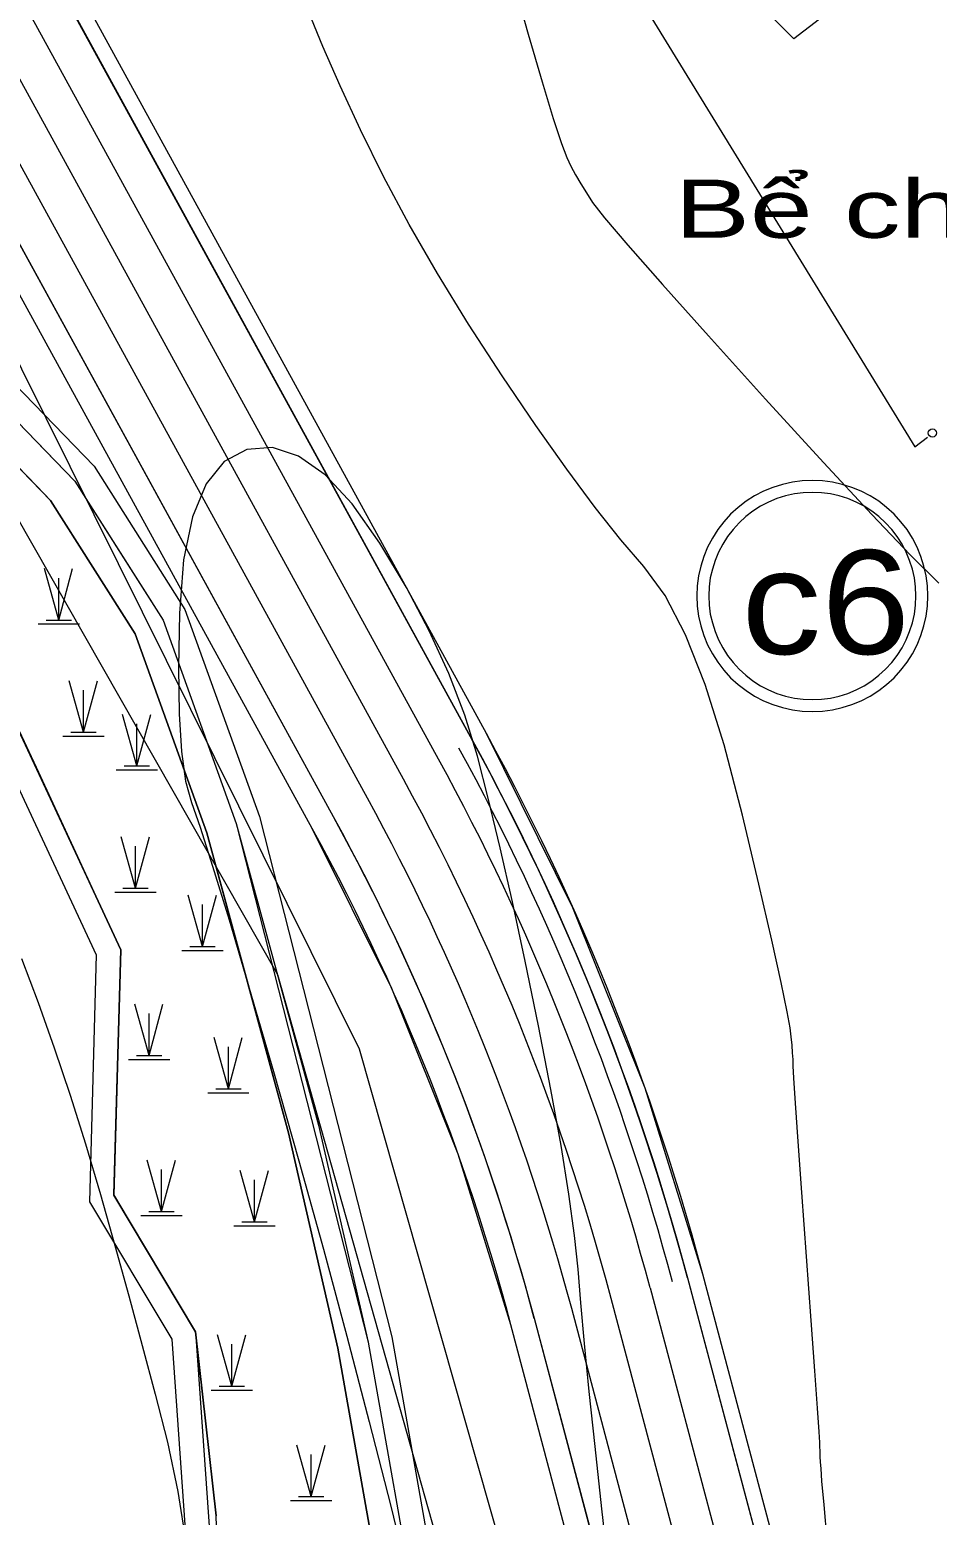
# Model space of a CAD drawing. Header units: metres. Extents: x 533049 to 537618, y 1849954 to 1852676.
# Drawn here: x 534419.7 to 534537.1, y 1851690.5 to 1851882.7 of the extents above; entities that cross this region are included whole.
import ezdxf

# ---------------------------------------------------------------- set-up
doc = ezdxf.new("R2010")
doc.units = ezdxf.units.M
doc.header["$LTSCALE"] = 2
for name, color, linetype, lineweight in [('11', 7, 'Continuous', 13), ('13', 7, 'Continuous', 13), ('14', 7, 'Continuous', 13), ('20', 7, 'Continuous', 13), ('38', 7, 'Continuous', 13), ('47', 7, 'Continuous', 13), ('50', 7, 'Continuous', 13), ('54', 7, 'Continuous', 13), ('55', 7, 'Continuous', 13), ('57', 7, 'Continuous', 13), ('60', 7, 'Continuous', 13), ('8', 7, 'Continuous', 13)]:
    doc.layers.add(name, color=color, linetype=linetype, lineweight=lineweight)

msp = doc.modelspace()

# ---------------------------------------------------------------- linework, layer by layer
at = {"layer": '11'}
for points in [[(534535.92, 1851809.42), (534535.86, 1851810.72), (534535.69, 1851812.02), (534535.41, 1851813.29), (534535.02, 1851814.53), (534534.52, 1851815.74), (534533.92, 1851816.9), (534533.22, 1851818), (534532.42, 1851819.03), (534531.54, 1851819.99), (534530.58, 1851820.87), (534529.55, 1851821.67), (534528.45, 1851822.37), (534527.29, 1851822.97), (534526.08, 1851823.47), (534524.84, 1851823.86), (534523.57, 1851824.14), (534522.27, 1851824.31), (534520.97, 1851824.37), (534519.67, 1851824.31), (534518.38, 1851824.14), (534517.1, 1851823.86), (534515.86, 1851823.47), (534514.65, 1851822.97), (534513.5, 1851822.37), (534512.4, 1851821.67), (534511.36, 1851820.87), (534510.4, 1851819.99), (534509.52, 1851819.03), (534508.73, 1851818), (534508.03, 1851816.9), (534507.42, 1851815.74), (534506.93, 1851814.53), (534506.53, 1851813.29), (534506.25, 1851812.02), (534506.08, 1851810.72), (534506.02, 1851809.42), (534506.08, 1851808.12), (534506.25, 1851806.83), (534506.53, 1851805.55), (534506.93, 1851804.31), (534507.42, 1851803.1), (534508.03, 1851801.95), (534508.73, 1851800.85), (534509.52, 1851799.81), (534510.4, 1851798.85), (534511.36, 1851797.97), (534512.4, 1851797.18), (534513.5, 1851796.48), (534514.65, 1851795.87), (534515.86, 1851795.38), (534517.1, 1851794.98), (534518.38, 1851794.7), (534519.67, 1851794.53), (534520.97, 1851794.47), (534522.27, 1851794.53), (534523.57, 1851794.7), (534524.84, 1851794.98), (534526.08, 1851795.38), (534527.29, 1851795.87), (534528.45, 1851796.48), (534529.55, 1851797.18), (534530.58, 1851797.97), (534531.54, 1851798.85), (534532.42, 1851799.81), (534533.22, 1851800.85), (534533.92, 1851801.95), (534534.52, 1851803.1), (534535.02, 1851804.31), (534535.41, 1851805.55), (534535.69, 1851806.83), (534535.86, 1851808.12)], [(534534.37, 1851809.42), (534534.32, 1851810.59), (534534.17, 1851811.75), (534533.92, 1851812.89), (534533.56, 1851814.01), (534533.12, 1851815.09), (534532.58, 1851816.12), (534531.95, 1851817.11), (534531.24, 1851818.04), (534530.45, 1851818.9), (534529.59, 1851819.69), (534528.66, 1851820.4), (534527.67, 1851821.03), (534526.64, 1851821.57), (534525.56, 1851822.01), (534524.44, 1851822.37), (534523.3, 1851822.62), (534522.14, 1851822.77), (534520.97, 1851822.82), (534519.8, 1851822.77), (534518.64, 1851822.62), (534517.5, 1851822.37), (534516.39, 1851822.01), (534515.31, 1851821.57), (534514.27, 1851821.03), (534513.29, 1851820.4), (534512.36, 1851819.69), (534511.5, 1851818.9), (534510.71, 1851818.04), (534509.99, 1851817.11), (534509.37, 1851816.12), (534508.83, 1851815.09), (534508.38, 1851814.01), (534508.03, 1851812.89), (534507.77, 1851811.75), (534507.62, 1851810.59), (534507.57, 1851809.42), (534507.62, 1851808.25), (534507.77, 1851807.09), (534508.03, 1851805.95), (534508.38, 1851804.84), (534508.83, 1851803.76), (534509.37, 1851802.72), (534509.99, 1851801.74), (534510.71, 1851800.81), (534511.5, 1851799.95), (534512.36, 1851799.16), (534513.29, 1851798.44), (534514.27, 1851797.82), (534515.31, 1851797.28), (534516.39, 1851796.83), (534517.5, 1851796.48), (534518.64, 1851796.22), (534519.8, 1851796.07), (534520.97, 1851796.02), (534522.14, 1851796.07), (534523.3, 1851796.22), (534524.44, 1851796.48), (534525.56, 1851796.83), (534526.64, 1851797.28), (534527.67, 1851797.82), (534528.66, 1851798.44), (534529.59, 1851799.16), (534530.45, 1851799.95), (534531.24, 1851800.81), (534531.95, 1851801.74), (534532.58, 1851802.72), (534533.12, 1851803.76), (534533.56, 1851804.84), (534533.92, 1851805.95), (534534.17, 1851807.09), (534534.32, 1851808.25)]]:
    msp.add_lwpolyline(points, close=True, dxfattribs=at)
at = {"layer": '13'}
msp.add_lwpolyline([(534363.3, 1851976.69), (534468.01, 1851785.78), (534469.21, 1851783.59), (534470.38, 1851781.38), (534471.54, 1851779.16), (534472.68, 1851776.93), (534473.8, 1851774.7), (534474.9, 1851772.45), (534475.98, 1851770.2), (534477.04, 1851767.93), (534478.09, 1851765.66), (534479.11, 1851763.38), (534480.12, 1851761.09), (534481.11, 1851758.79), (534482.07, 1851756.49), (534483.02, 1851754.17), (534483.95, 1851751.85), (534484.86, 1851749.52), (534485.75, 1851747.18), (534486.63, 1851744.84), (534487.48, 1851742.49), (534488.31, 1851740.13), (534489.12, 1851737.76), (534489.91, 1851735.39), (534490.69, 1851733.01), (534491.44, 1851730.63), (534492.17, 1851728.23), (534492.89, 1851725.84), (534493.58, 1851723.43), (534494.25, 1851721.03), (534494.91, 1851718.61), (534524.44, 1851607.55)], dxfattribs=at)
at = {"layer": '14'}
for points in [[(534507.11, 1851620.6), (534481.96, 1851715.17), (534481.34, 1851717.48), (534480.7, 1851719.78), (534480.04, 1851722.07), (534479.35, 1851724.36), (534478.65, 1851726.65), (534477.94, 1851728.93), (534477.2, 1851731.2), (534476.44, 1851733.47), (534475.66, 1851735.73), (534474.87, 1851737.98), (534474.05, 1851740.23), (534473.22, 1851742.47), (534472.37, 1851744.7), (534471.5, 1851746.92), (534470.61, 1851749.14), (534469.71, 1851751.35), (534468.78, 1851753.56), (534467.84, 1851755.75), (534466.88, 1851757.94), (534465.9, 1851760.12), (534464.9, 1851762.29), (534463.88, 1851764.45), (534462.85, 1851766.61), (534461.8, 1851768.75), (534460.73, 1851770.89), (534459.64, 1851773.02), (534458.54, 1851775.14), (534457.41, 1851777.25), (534456.27, 1851779.34), (534363.27, 1851948.9)], [(534507.11, 1851620.6), (534481.96, 1851715.17), (534475.14, 1851737.23), (534466.55, 1851758.67), (534456.27, 1851779.34), (534363.27, 1851948.9)], [(534402.14, 1851852.95), (534428.03, 1851826.23), (534439.79, 1851807.68), (534449.44, 1851780.91), (534466.58, 1851713.59), (534473.31, 1851675.52)], [(534402.14, 1851852.95), (534428.03, 1851826.23), (534439.79, 1851807.68), (534449.44, 1851780.91), (534466.58, 1851713.59), (534473.31, 1851675.52)], [(534398.01, 1851827.92), (534428.32, 1851763.01), (534427.43, 1851731.08), (534438.11, 1851713.3), (534441.6, 1851663.48)], [(534398.01, 1851827.92), (534428.32, 1851763.01), (534427.43, 1851731.08), (534438.11, 1851713.3), (534441.6, 1851663.48)]]:
    msp.add_lwpolyline(points, dxfattribs=at)
at = {"layer": '20'}
for points in [[(534414.23, 1852019.36), (534434.71, 1851990.81), (534534.24, 1851828.71), (534535.86, 1851829.97)], [(534857.55, 1851418), (534816.22, 1851368.3), (534743.68, 1851338.45), (534659.77, 1851307.18), (534584.39, 1851319.97), (534523.23, 1851358.35), (534477.72, 1851405.26), (534456.39, 1851452.17), (534449.28, 1851582.95), (534450.89, 1851641.08), (534444.71, 1851664.01), (534443.83, 1851690.46), (534441.18, 1851714.27), (534430.6, 1851731.91), (534431.48, 1851763.66), (534420.89, 1851786.59), (534400.6, 1851829.81)]]:
    msp.add_lwpolyline(points, dxfattribs=at)
msp.add_circle((534536.5, 1851830.5), 0.539, dxfattribs=at)
at = {"layer": '38'}
for points in [[(534380.1, 1851971.53), (534478.75, 1851791.68), (534479.99, 1851789.39), (534481.22, 1851787.09), (534482.42, 1851784.78), (534483.61, 1851782.46), (534484.77, 1851780.14), (534485.92, 1851777.8), (534487.04, 1851775.45), (534488.15, 1851773.1), (534489.24, 1851770.73), (534490.31, 1851768.36), (534491.35, 1851765.97), (534492.38, 1851763.58), (534493.39, 1851761.18), (534494.38, 1851758.77), (534495.34, 1851756.35), (534496.29, 1851753.93), (534497.22, 1851751.5), (534498.13, 1851749.06), (534499.01, 1851746.61), (534499.88, 1851744.15), (534500.72, 1851741.69), (534501.55, 1851739.22), (534502.35, 1851736.75), (534503.14, 1851734.26), (534503.9, 1851731.78), (534504.64, 1851729.28), (534505.36, 1851726.78), (534506.06, 1851724.27), (534506.74, 1851721.76), (534528.89, 1851638.49)], [(534380.1, 1851971.53), (534478.75, 1851791.68), (534489.95, 1851769.15), (534499.3, 1851745.79), (534506.74, 1851721.76), (534528.89, 1851638.49)], [(534557.84, 1851842.81), (534542.69, 1851857.96), (534561.06, 1851874.98), (534539.79, 1851897.77), (534518.59, 1851881.49), (534501.9, 1851898.18)], [(534588.64, 1851673.97), (534636.79, 1851730.77), (534618.15, 1851749.42), (534633.4, 1851764.67), (534597.04, 1851801.03), (534557.84, 1851842.81), (534542.69, 1851857.96), (534561.06, 1851874.98), (534539.79, 1851897.77), (534518.59, 1851881.49), (534501.9, 1851898.18)]]:
    msp.add_lwpolyline(points, dxfattribs=at)
at = {"layer": '47'}
for points in [[(534466.21, 1851674.66), (534459.59, 1851712.13), (534453.19, 1851740.01), (534442.62, 1851778.79), (534433.34, 1851804.52), (534422.39, 1851821.78), (534420.61, 1851823.62), (534396.33, 1851848.69)], [(534400.6, 1851829.81), (534431.48, 1851763.66), (534430.6, 1851731.91), (534441.18, 1851714.27), (534443.83, 1851690.46)]]:
    msp.add_lwpolyline(points, dxfattribs=at)
at = {"layer": '50'}
msp.add_lwpolyline([(536135.62, 1851789.73), (535515.36, 1851926.72), (535258.49, 1851965.9), (535022.43, 1852017.88), (534680.94, 1852158.74), (534430.49, 1852265.01), (534355.97, 1852086.41), (534346.15, 1851984.65), (534462.32, 1851750.84), (534498.61, 1851623.52), (534531.69, 1851526.54), (534597.01, 1851432.26), (534785.89, 1851296.54), (534919.76, 1851224.01), (534977.19, 1851164.91), (535024.77, 1851103.67), (535103, 1851049.68), (535187.68, 1851009.38), (535275.89, 1851002.01), (535384.77, 1851022.15), (535615.7, 1851282.83), (535719.73, 1851373.89), (535864.09, 1851423.05), (536000.84, 1851463.59)], dxfattribs=at)
at = {"layer": '54'}
for p, q in [((534472.61, 1851788.31), (534372.66, 1851970.54)), ((534463.41, 1851783.26), (534367.7, 1851957.74)), ((534499.98, 1851719.96), (534523.84, 1851630.23)), ((534515.41, 1851621.08), (534489.83, 1851717.26))]:
    msp.add_line(p, q, dxfattribs=at)
for radius in [308.25, 305.25, 294.75]:
    msp.add_arc((534204.98, 1851641.5), radius, 14.8926, 28.7456, dxfattribs=at)
at = {"layer": '55'}
for p, q in [((534477, 1851790.71), (534378.35, 1851970.57)), ((534459.02, 1851780.85), (534366.02, 1851950.41)), ((534504.81, 1851721.25), (534526.96, 1851637.98)), ((534510.15, 1851621.41), (534485, 1851715.98))]:
    msp.add_line(p, q, dxfattribs=at)
msp.add_lwpolyline([(534378.35, 1851970.57), (534477, 1851790.71), (534478.23, 1851788.44), (534479.45, 1851786.16), (534480.64, 1851783.86), (534481.82, 1851781.56), (534482.98, 1851779.25), (534484.12, 1851776.93), (534485.24, 1851774.59), (534486.34, 1851772.25), (534487.42, 1851769.9), (534488.48, 1851767.54), (534489.52, 1851765.18), (534490.54, 1851762.8), (534491.54, 1851760.41), (534492.52, 1851758.02), (534493.48, 1851755.62), (534494.43, 1851753.21), (534495.35, 1851750.79), (534496.25, 1851748.37), (534497.13, 1851745.94), (534497.99, 1851743.5), (534498.83, 1851741.05), (534499.65, 1851738.6), (534500.45, 1851736.14), (534501.23, 1851733.67), (534501.99, 1851731.2), (534502.72, 1851728.72), (534503.44, 1851726.23), (534504.14, 1851723.74), (534504.81, 1851721.25), (534526.96, 1851637.98)], dxfattribs=at)
for radius in [310.25, 289.75]:
    msp.add_arc((534204.98, 1851641.5), radius, 14.8926, 28.7456, dxfattribs=at)
at = {"layer": '57'}
for p, q in [((534423.47, 1851806.31), (534421.61, 1851812.96)), ((534423.47, 1851806.31), (534425.26, 1851812.96)), ((534423.47, 1851806.31), (534423.47, 1851811.74)), ((534420.8, 1851805.8), (534426.14, 1851805.8)), ((534421.83, 1851806.31), (534425.12, 1851806.31)), ((534426.67, 1851791.8), (534424.81, 1851798.45)), ((534426.67, 1851791.8), (534428.46, 1851798.45)), ((534426.67, 1851791.8), (534426.67, 1851797.24)), ((534433.57, 1851787.45), (534431.71, 1851794.1)), ((534433.57, 1851787.45), (534435.36, 1851794.1)), ((534424, 1851791.29), (534429.34, 1851791.29)), ((534425.03, 1851791.8), (534428.32, 1851791.8)), ((534433.57, 1851787.45), (534433.57, 1851792.88)), ((534431.92, 1851787.45), (534435.22, 1851787.45)), ((534430.9, 1851786.94), (534436.23, 1851786.94)), ((534433.4, 1851771.63), (534431.54, 1851778.27)), ((534433.4, 1851771.63), (534435.19, 1851778.27)), ((534433.4, 1851771.63), (534433.4, 1851777.06)), ((534430.73, 1851771.11), (534436.06, 1851771.11)), ((534431.75, 1851771.63), (534435.05, 1851771.63)), ((534442.07, 1851764.08), (534440.21, 1851770.72)), ((534442.07, 1851764.08), (534443.86, 1851770.72)), ((534442.07, 1851764.08), (534442.07, 1851769.51)), ((534439.4, 1851763.56), (534444.74, 1851763.56)), ((534440.43, 1851764.08), (534443.72, 1851764.08)), ((534435.16, 1851750), (534433.3, 1851756.64)), ((534435.16, 1851750), (534436.95, 1851756.64)), ((534435.16, 1851750), (534435.16, 1851755.43)), ((534445.42, 1851745.68), (534443.56, 1851752.33)), ((534445.42, 1851745.68), (534447.2, 1851752.33)), ((534445.42, 1851745.68), (534445.42, 1851751.11)), ((534432.49, 1851749.49), (534437.83, 1851749.49)), ((534433.52, 1851750), (534436.81, 1851750)), ((534442.74, 1851745.17), (534448.08, 1851745.17)), ((534443.77, 1851745.68), (534447.06, 1851745.68)), ((534436.77, 1851729.83), (534434.9, 1851736.47)), ((534436.77, 1851729.83), (534438.55, 1851736.47)), ((534436.77, 1851729.83), (534436.77, 1851735.26)), ((534448.81, 1851728.47), (534446.94, 1851735.12)), ((534448.81, 1851728.47), (534450.59, 1851735.12)), ((534448.81, 1851728.47), (534448.81, 1851733.9)), ((534435.12, 1851729.83), (534438.41, 1851729.83)), ((534434.09, 1851729.32), (534439.43, 1851729.32)), ((534446.13, 1851727.96), (534451.47, 1851727.96)), ((534447.16, 1851728.47), (534450.45, 1851728.47)), ((534445.88, 1851707.23), (534444.01, 1851713.87)), ((534445.88, 1851707.23), (534447.66, 1851713.87)), ((534445.88, 1851707.23), (534445.88, 1851712.66)), ((534443.2, 1851706.72), (534448.54, 1851706.72)), ((534444.23, 1851707.23), (534447.52, 1851707.23)), ((534456.14, 1851692.95), (534454.27, 1851699.59)), ((534456.14, 1851692.95), (534457.92, 1851699.59)), ((534456.14, 1851692.95), (534456.14, 1851698.38)), ((534453.46, 1851692.43), (534458.8, 1851692.43)), ((534454.49, 1851692.95), (534457.78, 1851692.95))]:
    msp.add_line(p, q, dxfattribs=at)
msp.add_lwpolyline([(534435.02, 1852302.37), (534325.71, 1852049.19), (534353.83, 1851932.14), (534451.75, 1851760.49), (534494.45, 1851609.32), (534521.83, 1851454.44), (534874.05, 1851297.73), (534980, 1851227.29), (535025.24, 1851130.42), (535137.95, 1851046.53), (535351.89, 1851022.3), (535580.63, 1851242.44), (535635.17, 1851288.02), (535713.4, 1851370.26), (536002.39, 1851411.84), (536158.13, 1851571.22), (536125.74, 1851798.92), (536134.24, 1851845.92), (534499.3, 1852312.5)], close=True, dxfattribs=at)
for points in [[(534414.23, 1852019.36), (534434.71, 1851990.81), (534534.24, 1851828.71), (534535.86, 1851829.97)], [(534482.04, 1851889.74), (534484.21, 1851882.1), (534486.01, 1851875.92), (534487.44, 1851871.19), (534488.5, 1851867.92), (534489.19, 1851866.11), (534489.73, 1851865.02), (534490.34, 1851863.89), (534491.01, 1851862.74), (534491.74, 1851861.55), (534492.53, 1851860.33), (534494.08, 1851858.33), (534497.1, 1851854.78), (534501.58, 1851849.69), (534507.52, 1851843.05), (534514.92, 1851834.87), (534522.42, 1851826.67), (534528.66, 1851819.96), (534533.63, 1851814.76), (534537.33, 1851811.06)], [(534522.88, 1851687.31), (534522.48, 1851691.87), (534522.21, 1851694.96), (534522.09, 1851696.56), (534522.04, 1851697.39), (534521.99, 1851698.14), (534521.96, 1851698.82), (534521.93, 1851699.43), (534521.92, 1851699.96), (534521.84, 1851701.32), (534521.63, 1851704.4), (534521.29, 1851709.21), (534520.82, 1851715.74), (534520.21, 1851724), (534519.61, 1851732.28), (534519.14, 1851738.89), (534518.79, 1851743.82), (534518.58, 1851747.08), (534518.5, 1851748.67), (534518.47, 1851749.46), (534518.42, 1851750.35), (534518.34, 1851751.33), (534518.23, 1851752.4), (534518.1, 1851753.57), (534517.73, 1851755.63), (534516.94, 1851759.42), (534515.71, 1851764.92), (534514.04, 1851772.14), (534511.94, 1851781.07), (534509.58, 1851790.19), (534507.11, 1851797.97), (534504.56, 1851804.4), (534501.91, 1851809.49), (534499.16, 1851813.24), (534496.19, 1851816.69), (534492.87, 1851820.88), (534489.21, 1851825.81), (534485.2, 1851831.48), (534480.84, 1851837.89), (534476.48, 1851844.59), (534472.47, 1851851.12), (534468.8, 1851857.48), (534465.47, 1851863.68), (534462.49, 1851869.71), (534459.87, 1851875.38), (534457.64, 1851880.47), (534455.8, 1851885)], [(534413.34, 1851836.84), (534421.69, 1851828.25), (534425.55, 1851824.27), (534431.25, 1851815.29), (534436.96, 1851806.29), (534446.43, 1851779.99), (534457.07, 1851740.99), (534463.51, 1851712.93), (534470.19, 1851675.14), (534471.95, 1851648.73), (534468.36, 1851629.82), (534462.01, 1851602.44), (534462.25, 1851598.06), (534461.99, 1851581.54), (534465.48, 1851558.78), (534472.95, 1851514.72), (534476.22, 1851494.93), (534481.39, 1851481.8), (534488.47, 1851468), (534491.19, 1851451.48), (534490.97, 1851436.28), (534494.72, 1851421.22)], [(534857.55, 1851418), (534816.22, 1851368.3), (534743.68, 1851338.45), (534659.77, 1851307.18), (534584.39, 1851319.97), (534523.23, 1851358.35), (534477.72, 1851405.26), (534456.39, 1851452.17), (534449.28, 1851582.95), (534450.89, 1851641.08), (534444.71, 1851664.01), (534443.83, 1851690.46), (534441.18, 1851714.27), (534430.6, 1851731.91), (534431.48, 1851763.66), (534420.89, 1851786.59), (534400.6, 1851829.81)], [(534461.44, 1851821.33), (534457.92, 1851825.09), (534454.47, 1851827.52), (534451.11, 1851828.62), (534447.82, 1851828.38), (534444.87, 1851826.81), (534442.52, 1851823.91), (534440.77, 1851819.67), (534439.62, 1851814.1), (534439.08, 1851807.2), (534438.94, 1851800.17), (534439.03, 1851794.2), (534439.35, 1851789.31), (534439.88, 1851785.48), (534440.64, 1851782.72), (534441.77, 1851779.54), (534443.38, 1851774.48), (534445.5, 1851767.53), (534448.12, 1851758.68), (534451.23, 1851747.94), (534454.53, 1851736.35), (534457.7, 1851724.93), (534460.74, 1851713.68), (534463.64, 1851702.62), (534466.42, 1851691.73), (534468.86, 1851681.77)], [(534418.82, 1851825.46), (534422.39, 1851821.78), (534427.87, 1851813.15), (534433.34, 1851804.52), (534442.62, 1851778.79), (534453.19, 1851740.01), (534459.59, 1851712.13), (534466.21, 1851674.66), (534467.92, 1851648.97), (534464.44, 1851630.65), (534457.98, 1851602.79), (534458.25, 1851597.98), (534457.99, 1851581.26), (534461.53, 1851558.14), (534469.01, 1851514.06), (534472.34, 1851493.86), (534477.75, 1851480.15), (534484.63, 1851466.73), (534487.19, 1851451.18), (534486.97, 1851435.82)], [(534494.63, 1851683.44), (534493.75, 1851691.38), (534492.86, 1851699.42), (534492.11, 1851706.54), (534491.49, 1851712.74), (534491, 1851718.01), (534490.65, 1851722.35), (534490.21, 1851726.72), (534489.48, 1851732.05), (534488.46, 1851738.35), (534487.15, 1851745.61), (534485.54, 1851753.83), (534483.82, 1851762.19), (534482.17, 1851769.86), (534480.59, 1851776.83), (534479.08, 1851783.12), (534477.63, 1851788.71), (534476.01, 1851794.01), (534473.93, 1851799.41), (534471.41, 1851804.92), (534468.44, 1851810.53), (534465.03, 1851816.24), (534461.44, 1851821.33)], [(534418.64, 1851762.52), (534420.79, 1851756.86), (534422.88, 1851750.98), (534424.93, 1851744.88), (534426.92, 1851738.56), (534428.86, 1851732.01), (534430.74, 1851725.4), (534432.54, 1851718.9), (534434.28, 1851712.49), (534435.93, 1851706.19), (534437.52, 1851699.99), (534438.89, 1851693.61), (534439.93, 1851686.81)]]:
    msp.add_lwpolyline(points, dxfattribs=at)
msp.add_circle((534536.5, 1851830.5), 0.539, dxfattribs=at)
at = {"layer": '60'}
for points in [[(534510.15, 1851621.41), (534485, 1851715.98), (534484.37, 1851718.31), (534483.72, 1851720.63), (534483.05, 1851722.96), (534482.36, 1851725.27), (534481.65, 1851727.58), (534480.93, 1851729.88), (534480.18, 1851732.18), (534479.41, 1851734.47), (534478.63, 1851736.76), (534477.83, 1851739.04), (534477, 1851741.31), (534476.16, 1851743.57), (534475.3, 1851745.83), (534474.42, 1851748.08), (534473.52, 1851750.32), (534472.61, 1851752.56), (534471.67, 1851754.78), (534470.72, 1851757), (534469.75, 1851759.22), (534468.76, 1851761.42), (534467.75, 1851763.61), (534466.72, 1851765.8), (534465.67, 1851767.98), (534464.61, 1851770.15), (534463.53, 1851772.31), (534462.43, 1851774.46), (534461.31, 1851776.6), (534460.18, 1851778.73), (534459.02, 1851780.85), (534366.02, 1851950.41)], [(534399.59, 1851851.07), (534425.55, 1851824.27), (534436.96, 1851806.29), (534446.43, 1851779.99), (534463.51, 1851712.93), (534470.19, 1851675.14), (534471.95, 1851648.73), (534468.36, 1851629.82), (534462.01, 1851602.44), (534462.01, 1851581.47), (534465.59, 1851558.16), (534462.25, 1851554.73), (534457.99, 1851581.26), (534457.99, 1851602.83), (534464.44, 1851630.65), (534467.92, 1851648.97), (534466.21, 1851674.66), (534459.59, 1851712.13), (534453.19, 1851740.01), (534442.62, 1851778.79), (534433.34, 1851804.52), (534422.39, 1851821.78), (534396.33, 1851848.69)], [(534399.59, 1851851.07), (534425.55, 1851824.27), (534436.96, 1851806.29), (534446.43, 1851779.99), (534463.51, 1851712.93), (534470.19, 1851675.14)], [(534396.33, 1851848.69), (534422.39, 1851821.78), (534433.34, 1851804.52), (534442.62, 1851778.79), (534448.12, 1851758.68), (534453.19, 1851740.01), (534459.59, 1851712.13), (534466.21, 1851674.66), (534467.92, 1851648.97), (534464.44, 1851630.65), (534457.98, 1851602.79), (534457.99, 1851581.26), (534462.13, 1851554.61), (534451.42, 1851543.6), (534449.19, 1851581.24), (534450.89, 1851641.08), (534444.71, 1851664.01), (534443.83, 1851690.46), (534441.18, 1851714.27), (534430.6, 1851732.01), (534431.48, 1851763.66), (534400.6, 1851829.81)], [(534400.6, 1851829.81), (534431.48, 1851763.66), (534430.6, 1851731.91), (534441.18, 1851714.27), (534444.71, 1851664.01)]]:
    msp.add_lwpolyline(points, dxfattribs=at)
at = {"layer": '8'}
msp.add_lwpolyline([(534399.59, 1851851.07), (534425.55, 1851824.27), (534436.96, 1851806.29), (534446.43, 1851779.99), (534463.51, 1851712.93), (534470.19, 1851675.14), (534471.95, 1851648.73), (534468.36, 1851629.82), (534462.01, 1851602.44), (534462.01, 1851581.47), (534465.59, 1851558.16), (534462.25, 1851554.73), (534457.99, 1851581.26), (534457.99, 1851602.83), (534464.44, 1851630.65), (534467.92, 1851648.97), (534466.21, 1851674.66), (534459.59, 1851712.13), (534453.19, 1851740.01), (534442.62, 1851778.79), (534433.34, 1851804.52), (534422.39, 1851821.78), (534396.33, 1851848.69)], dxfattribs=at)

# ---------------------------------------------------------------- texts
at = {"layer": '11', "width": 1.15}
msp.add_text('c6', height=13.44, dxfattribs=at).set_placement((534511.79, 1851801.91))
at = {"layer": '57', "width": 1.45}
msp.add_text('Bể chứa nuớc tự chảy', height=7.528, dxfattribs=at).set_placement((534503.16, 1851855.74))

doc.saveas('drawing.dxf')
